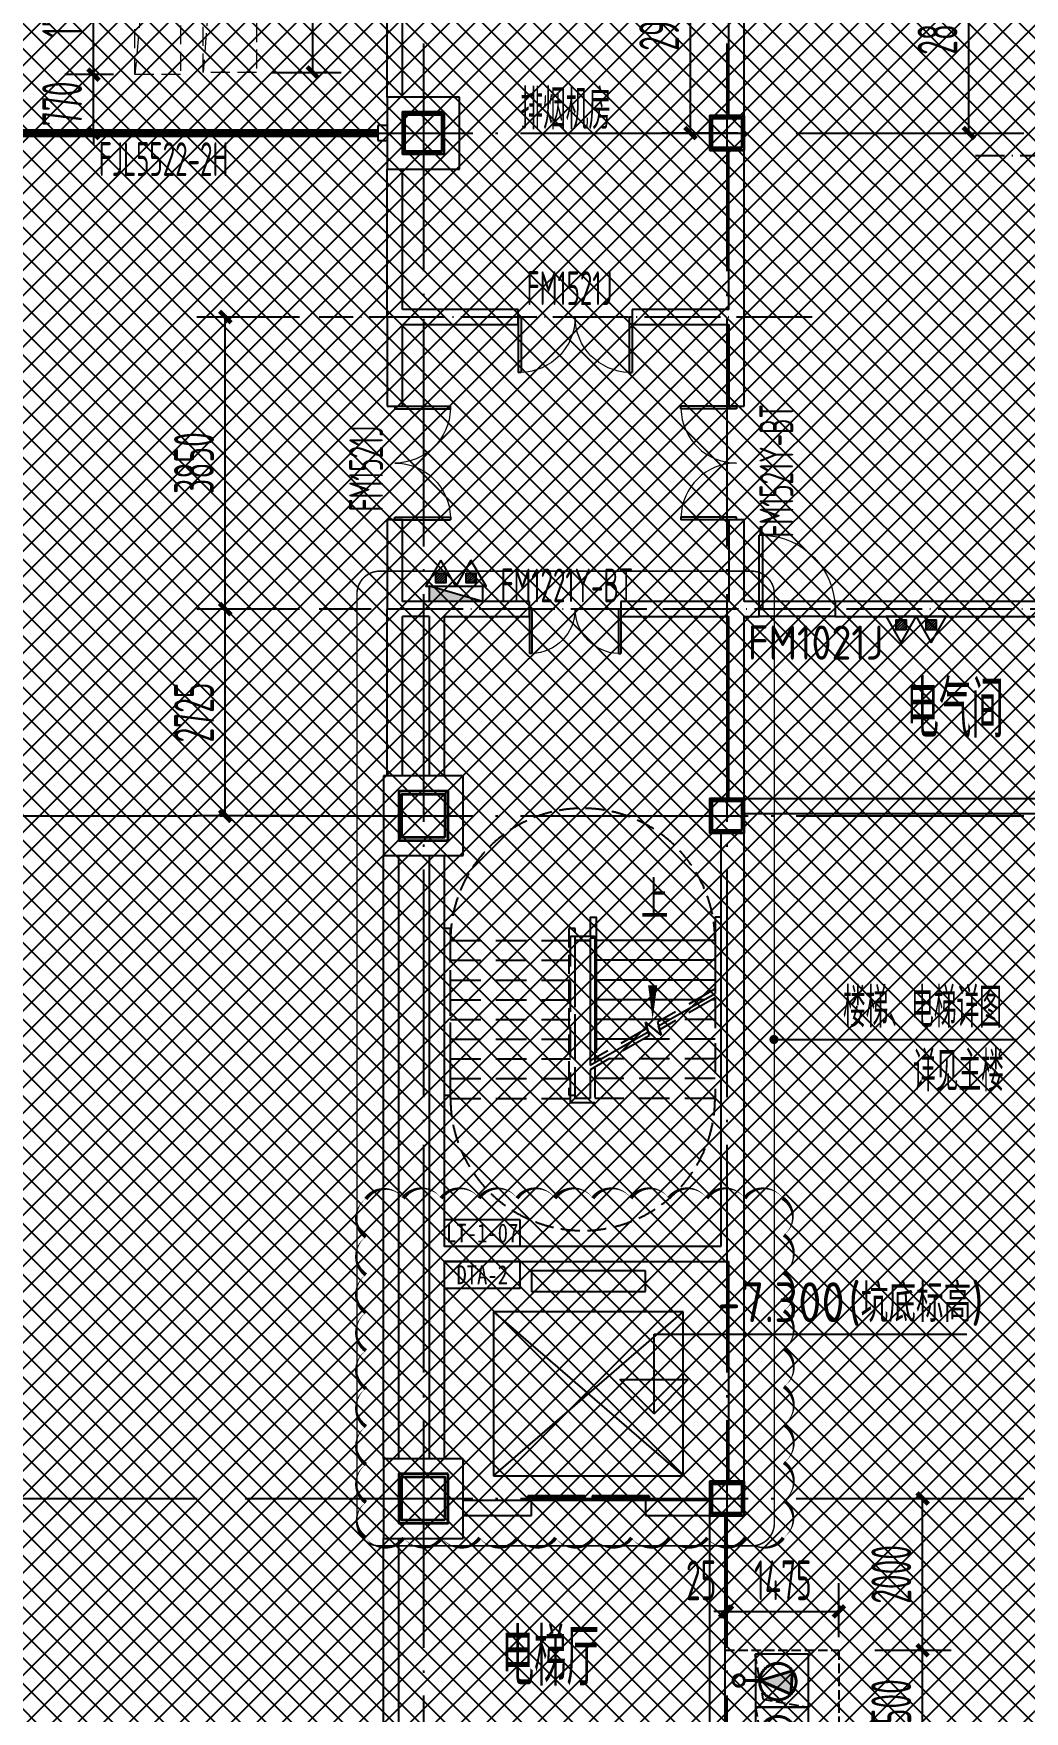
# Model space of a CAD drawing. Extents: x -473190 to 2138458, y -81875 to 2633646.
# Drawn here: x 941271 to 954326, y 95385 to 117504 of the extents above; entities that cross this region are included whole.
import ezdxf
from ezdxf.enums import TextEntityAlignment as Align

# ---------------------------------------------------------------- set-up
doc = ezdxf.new("R2010")
doc.units = 0
doc.header["$LTSCALE"] = 1000
for name, pattern in [('__DASH', [0.35, 0.25, -0.1]), ('_DASH', [0.6, 0.4, -0.2]), ('DASH', [0.35, 0.25, -0.1]), ('DOTE', [2.42, 2, -0.2, 0.02, -0.2]), ('排水', [1.1, 1, -0.1])]:
    doc.linetypes.add(name, pattern=pattern)
for name, color, linetype in [('A-BEAM', 4, 'Continuous'), ('A-COLUMN', 2, 'Continuous'), ('A-DIM_SYMB', 3, 'Continuous'), ('A-EVTR', 3, 'Continuous'), ('A-PUB_TEXT', 7, 'Continuous'), ('A-ROOM_NAME', 23, 'Continuous'), ('A-STAIR', 3, 'Continuous'), ('A-WALL', 2, 'Continuous'), ('A-WINDOW', 4, 'Continuous'), ('DIM_ELEV', 3, 'Continuous'), ('DIM_LEAD', 3, 'Continuous'), ('DOOR_FIRE', 4, 'Continuous'), ('DOOR_FIRE_TEXT', 7, 'Continuous'), ('DOTE', 1, 'DOTE'), ('PUB_DIM', 3, 'Continuous'), ('PUB_TEXT', 7, 'Continuous'), ('SRC-03F$0$A-SYMB-NUMB-T', 4, 'Continuous'), ('SRC-03F$0$A-WALL', 7, 'Continuous'), ('STAIR', 2, 'Continuous'), ('W-EQUIP_消火栓', 7, 'Continuous'), ('W-EQUIP_灭火器', 7, 'Continuous'), ('WINDOW', 4, 'Continuous'), ('WINDOW_TEXT', 7, 'Continuous'), ('排水', 4, 'Continuous'), ('索引线', 252, 'Continuous'), ('集水坑', 4, 'Continuous')]:
    doc.layers.add(name, color=color, linetype=linetype)
for name, color, linetype, lineweight in [('GPS-污水', 2, '排水', 40), ('HOLE', 52, 'Continuous', 15), ('钢柱', 51, 'Continuous', 35)]:
    doc.layers.add(name, color=color, linetype=linetype, lineweight=lineweight)
doc.styles.add('8B2_01', font='simhei.ttf', dxfattribs={"width": 0.8})
doc.styles.add('8B2_02', font='tssdeng.shx', dxfattribs={"width": 0.6, "bigfont": 'TSSDCHN.shx'})
doc.styles.add('_TCH_DIM', font='SIMPLEX', dxfattribs={"bigfont": 'GBCBIG'})
doc.styles.add('_TCH_DIM_T3', font='tssdeng.shx', dxfattribs={"width": 0.564706, "bigfont": '@@@tssdchn.shx'})
doc.styles.add('_TCH_WINDOW', font='tssdeng.shx', dxfattribs={"width": 0.8, "height": 3.5, "bigfont": 'tssdchn.shx'})
doc.styles.add('SRC-03F$0$ECADI-TXT', font='simplex.shx', dxfattribs={"bigfont": 'hztxt.shx'})
doc.styles.get("Standard").update_dxf_attribs({"font": 'gbenor.shx', "bigfont": 'gbcbig.shx'})
doc.dimstyles.new('_TCH_ARCH&&150', dxfattribs={"dimtxt": 525, "dimasz": 150, "dimexe": 375, "dimexo": 450, "dimgap": 150, "dimtad": 1, "dimdec": 0, "dimzin": 0, "dimdsep": 46, "dimtxsty": '_TCH_DIM_T3', "dimblk": 'ARCHTICK', "dimcen": 0.09, "dimclrt": 7, "dimazin": 2, "dimtfac": 1, "dimtdec": 0, "dimtix": 1, "dimtmove": 2, "dimatfit": 3, "dimfxl": 0, "dimtolj": 1, "dimtzin": 0, "dimarcsym": 0})

# ---------------------------------------------------------------- blocks, each defined once
blk = doc.blocks.new('$SB01_1')
h = blk.add_hatch(color=256)
h.dxf.hatch_style = 1
h.paths.add_polyline_path([(-0.381, -0.323), (0.5, 0), (-0.381, 0.323)])
h.paths.add_polyline_path([(0, 0), (0.002, 0), (0.002, 0.001), (0, 0.001)], flags=24)
h.paths.add_polyline_path([(0, -0.002), (0.003, -0.002), (0.003, -0.001), (0, -0.001)], flags=24)
h.paths.add_polyline_path([(0, -0.003), (0.003, -0.003), (0.003, -0.002), (0, -0.002)], flags=24)
for p, q in [((0.5, 0), (-0.381, 0.323)), ((-0.381, 0.323), (-0.381, -0.323)), ((0.5, 0), (-0.381, -0.323))]:
    blk.add_line(p, q)
blk.add_circle((0, 0), 0.5)
at = {"flags": 1}
for tag, p in [('UNIT', (0, 0)), ('SPEC', (0, -0.002)), ('WHAT', (0, -0.003))]:
    blk.add_attdef(tag, p, '', height=0.001, dxfattribs=at)
blk = doc.blocks.new('人防集水坑')
at = {"layer": 'GPS-污水', "linetype": '排水'}
for p, q in [((307486, 701151), (307284, 701151)), ((307486, 700451), (307284, 700451))]:
    blk.add_line(p, q, dxfattribs=at)
for centre in [(307561, 701151), (307561, 700451)]:
    blk.add_circle(centre, 75, dxfattribs=at)
at = {"layer": '集水坑', "linetype": 'DASH', "ltscale": 0.5}
blk.add_lwpolyline([(306241, 700051), (306241, 701551), (307741, 701551), (307741, 700051)], close=True, dxfattribs=at)
at = {"layer": '集水坑', "linetype": 'Continuous', "ltscale": 0.5}
for points in [[(306641, 701501), (306641, 700801), (307341, 700801), (307341, 701501)], [(306641, 700801), (306641, 700101), (307341, 700101), (307341, 700801)]]:
    blk.add_lwpolyline(points, close=True, dxfattribs=at)
at = {"layer": '集水坑', "linetype": 'DASH', "ltscale": 0.5}
for points in [[(307341, 700801), (307237, 701397), (306641, 701501)], [(307347, 700101), (307243, 700697), (306647, 700801)]]:
    blk.add_lwpolyline(points, dxfattribs=at)
at = {"layer": 'GPS-污水', "linetype": '排水', "xscale": -480.0000000000002, "yscale": 480.0000000000002, "zscale": 480.0000000000002, "rotation": 176.2535374729293}
for p in [(307045, 701164, 0), (307045, 700464, 0)]:
    blk.add_blockref('$SB01_1', p, dxfattribs=at)
blk = doc.blocks.new('_ArchTick')
at = {"color": 0, "linetype": 'ByBlock', "const_width": 0.4}
blk.add_lwpolyline([(-0.5, -0.5), (0.5, 0.5)], dxfattribs=at)
blk = doc.blocks.new('*D5239')
at = {"layer": 'Defpoints', "color": 0, "transparency": 16777216}
for p in [(45684, -86418), (46762, -86418), (45684, -88418)]:
    blk.add_point(p, dxfattribs=at)
at = {"layer": 'PUB_DIM', "color": 0, "lineweight": -2, "transparency": 16777216}
for p, q in [((46134, -86418), (47137, -86418)), ((46762, -88418), (46762, -86418)), ((46134, -88418), (47137, -88418))]:
    blk.add_line(p, q, dxfattribs=at)
at = {"layer": 'PUB_DIM', "color": 0, "lineweight": -2, "transparency": 16777216, "xscale": 150, "yscale": 150, "zscale": 150}
for p, rotation in [((46762, -86418), 90), ((46762, -88418), 270)]:
    blk.add_blockref('_ArchTick', p, dxfattribs=dict(at, rotation=rotation))
at = {"layer": 'PUB_DIM', "color": 7, "transparency": 16777216, "insert": (46349, -87418), "char_height": 525, "attachment_point": 5, "rotation": 90, "style": '_TCH_DIM_T3'}
blk.add_mtext('\\A1;2000', dxfattribs=at)
blk = doc.blocks.new('*D5240')
at = {"layer": 'Defpoints', "color": 0, "transparency": 16777216}
for p in [(45684, -88418), (46762, -88418), (45684, -89918)]:
    blk.add_point(p, dxfattribs=at)
at = {"layer": 'PUB_DIM', "color": 0, "lineweight": -2, "transparency": 16777216}
for p, q in [((46134, -88418), (47137, -88418)), ((46762, -89918), (46762, -88418)), ((46134, -89918), (47137, -89918))]:
    blk.add_line(p, q, dxfattribs=at)
at = {"layer": 'PUB_DIM', "color": 0, "lineweight": -2, "transparency": 16777216, "xscale": 150, "yscale": 150, "zscale": 150}
for p, rotation in [((46762, -88418), 90), ((46762, -89918), 270)]:
    blk.add_blockref('_ArchTick', p, dxfattribs=dict(at, rotation=rotation))
at = {"layer": 'PUB_DIM', "color": 7, "transparency": 16777216, "insert": (46349, -89168), "char_height": 525, "attachment_point": 5, "rotation": 90, "style": '_TCH_DIM_T3'}
blk.add_mtext('\\A1;1500', dxfattribs=at)
blk = doc.blocks.new('*D5241')
at = {"layer": 'Defpoints', "color": 0, "transparency": 16777216}
for p in [(45659, -87908), (44184, -88695), (45659, -88695)]:
    blk.add_point(p, dxfattribs=at)
at = {"layer": 'PUB_DIM', "color": 0, "lineweight": -2, "transparency": 16777216}
for p, q in [((44184, -88245), (44184, -87533)), ((45659, -88245), (45659, -87533)), ((44184, -87908), (45659, -87908))]:
    blk.add_line(p, q, dxfattribs=at)
at = {"layer": 'PUB_DIM', "color": 0, "lineweight": -2, "transparency": 16777216, "xscale": 150, "yscale": 150, "zscale": 150, "rotation": 180}
blk.add_blockref('_ArchTick', (44184, -87908), dxfattribs=at)
at = {"layer": 'PUB_DIM', "color": 0, "lineweight": -2, "transparency": 16777216, "xscale": 150, "yscale": 150, "zscale": 150}
blk.add_blockref('_ArchTick', (45659, -87908), dxfattribs=at)
at = {"layer": 'PUB_DIM', "color": 7, "transparency": 16777216, "insert": (44921, -87496), "char_height": 525, "attachment_point": 5, "style": '_TCH_DIM_T3'}
blk.add_mtext('\\A1;1475', dxfattribs=at)
blk = doc.blocks.new('*D5242')
at = {"layer": 'Defpoints', "color": 0, "transparency": 16777216}
for p in [(44184, -87908), (44159, -88695), (44184, -88695)]:
    blk.add_point(p, dxfattribs=at)
at = {"layer": 'PUB_DIM', "color": 0, "lineweight": -2, "transparency": 16777216}
for p, q in [((44159, -88245), (44159, -87533)), ((44184, -88245), (44184, -87533)), ((44159, -87908), (44009, -87908)), ((44159, -87908), (44184, -87908)), ((44184, -87908), (44334, -87908))]:
    blk.add_line(p, q, dxfattribs=at)
at = {"layer": 'PUB_DIM', "color": 0, "lineweight": -2, "transparency": 16777216, "xscale": 150, "yscale": 150, "zscale": 150}
blk.add_blockref('_ArchTick', (44159, -87908), dxfattribs=at)
at = {"layer": 'PUB_DIM', "color": 0, "lineweight": -2, "transparency": 16777216, "xscale": 150, "yscale": 150, "zscale": 150, "rotation": 180}
blk.add_blockref('_ArchTick', (44184, -87908), dxfattribs=at)
at = {"layer": 'PUB_DIM', "color": 7, "transparency": 16777216, "insert": (43844, -87496), "char_height": 525, "attachment_point": 5, "style": '_TCH_DIM_T3'}
blk.add_mtext('\\A1;25', dxfattribs=at)
blk = doc.blocks.new('*D5315')
at = {"layer": 'Defpoints', "color": 0, "transparency": 16777216}
for p in [(43703, -65443), (44778, -65443), (44778, -68418)]:
    blk.add_point(p, dxfattribs=at)
at = {"layer": 'PUB_DIM', "color": 0, "lineweight": -2, "transparency": 16777216}
for p, q in [((44328, -65443), (43328, -65443)), ((43703, -68418), (43703, -65443)), ((44328, -68418), (43328, -68418))]:
    blk.add_line(p, q, dxfattribs=at)
at = {"layer": 'PUB_DIM', "color": 0, "lineweight": -2, "transparency": 16777216, "xscale": 150, "yscale": 150, "zscale": 150}
for p, rotation in [((43703, -65443), 90), ((43703, -68418), 270)]:
    blk.add_blockref('_ArchTick', p, dxfattribs=dict(at, rotation=rotation))
at = {"layer": 'PUB_DIM', "color": 7, "transparency": 16777216, "insert": (43290, -66931), "char_height": 525, "attachment_point": 5, "rotation": 90, "style": '_TCH_DIM_T3'}
blk.add_mtext('\\A1;2975', dxfattribs=at)
blk = doc.blocks.new('A$C00330F2E')
at = {"layer": 'A-COLUMN'}
for p, q in [((5325, -35850), (4375, -35850)), ((4375, -35850), (4375, -36800)), ((5325, -36800), (5325, -35850)), ((4375, -36800), (5325, -36800)), ((5375, -44800), (4325, -44800)), ((4325, -44800), (4325, -45850)), ((5375, -45850), (5375, -44800)), ((4325, -45850), (5375, -45850)), ((5375, -53800), (4325, -53800)), ((4325, -53800), (4325, -54850)), ((5375, -54850), (5375, -53800)), ((4325, -54850), (5375, -54850))]:
    blk.add_line(p, q, dxfattribs=at)
at = {"layer": '钢柱', "color": 4, "lineweight": 35}
for points in [[(5125, -36050), (4575, -36050), (4575, -36600), (5125, -36600)], [(5095, -36570), (4605, -36570), (4605, -36080), (5095, -36080)], [(9075, -36100), (8625, -36100), (8625, -36550), (9075, -36550)], [(9045, -36520), (8655, -36520), (8655, -36130), (9045, -36130)], [(5175, -45000), (4525, -45000), (4525, -45650), (5175, -45650)], [(5135, -45610), (4565, -45610), (4565, -45040), (5135, -45040)], [(9075, -45100), (8625, -45100), (8625, -45550), (9075, -45550)], [(9045, -45520), (8655, -45520), (8655, -45130), (9045, -45130)], [(5175, -54000), (4525, -54000), (4525, -54650), (5175, -54650)], [(5135, -54610), (4565, -54610), (4565, -54040), (5135, -54040)], [(9075, -54100), (8625, -54100), (8625, -54550), (9075, -54550)], [(9045, -54520), (8655, -54520), (8655, -54130), (9045, -54130)]]:
    blk.add_lwpolyline(points, close=True, dxfattribs=at)
blk = doc.blocks.new('*D5478')
at = {"layer": 'Defpoints', "color": 0, "transparency": 16777216}
for p in [(3115, -24725), (4544, -24725), (4544, -28575)]:
    blk.add_point(p, dxfattribs=at)
at = {"layer": 'PUB_DIM', "color": 0, "lineweight": -2, "transparency": 16777216}
for p, q in [((4094, -24725), (2740, -24725)), ((3115, -28575), (3115, -24725)), ((4094, -28575), (2740, -28575))]:
    blk.add_line(p, q, dxfattribs=at)
at = {"layer": 'PUB_DIM', "color": 0, "lineweight": -2, "transparency": 16777216, "xscale": 150, "yscale": 150, "zscale": 150}
for p, rotation in [((3115, -24725), 90), ((3115, -28575), 270)]:
    blk.add_blockref('_ArchTick', p, dxfattribs=dict(at, rotation=rotation))
at = {"layer": 'PUB_DIM', "color": 7, "transparency": 16777216, "insert": (2703, -26650), "char_height": 525, "attachment_point": 5, "rotation": 90, "style": '_TCH_DIM_T3'}
blk.add_mtext('\\A1;3850', dxfattribs=at)
blk = doc.blocks.new('*D5479')
at = {"layer": 'Defpoints', "color": 0, "transparency": 16777216}
for p in [(3115, -28575), (4544, -28575), (4544, -31300)]:
    blk.add_point(p, dxfattribs=at)
at = {"layer": 'PUB_DIM', "color": 0, "lineweight": -2, "transparency": 16777216}
for p, q in [((4094, -28575), (2740, -28575)), ((3115, -31300), (3115, -28575)), ((4094, -31300), (2740, -31300))]:
    blk.add_line(p, q, dxfattribs=at)
at = {"layer": 'PUB_DIM', "color": 0, "lineweight": -2, "transparency": 16777216, "xscale": 150, "yscale": 150, "zscale": 150}
for p, rotation in [((3115, -28575), 90), ((3115, -31300), 270)]:
    blk.add_blockref('_ArchTick', p, dxfattribs=dict(at, rotation=rotation))
at = {"layer": 'PUB_DIM', "color": 7, "transparency": 16777216, "insert": (2703, -29938), "char_height": 525, "attachment_point": 5, "rotation": 90, "style": '_TCH_DIM_T3'}
blk.add_mtext('\\A1;2725', dxfattribs=at)
blk = doc.blocks.new('*D5480')
at = {"layer": 'Defpoints', "color": 0, "transparency": 16777216}
for p in [(11592, -19425), (12913, -19425), (11592, -22300)]:
    blk.add_point(p, dxfattribs=at)
at = {"layer": 'PUB_DIM', "color": 0, "lineweight": -2, "transparency": 16777216}
for p, q in [((12042, -19425), (13288, -19425)), ((12913, -22300), (12913, -19425)), ((12042, -22300), (13288, -22300))]:
    blk.add_line(p, q, dxfattribs=at)
at = {"layer": 'PUB_DIM', "color": 0, "lineweight": -2, "transparency": 16777216, "xscale": 150, "yscale": 150, "zscale": 150}
for p, rotation in [((12913, -19425), 90), ((12913, -22300), 270)]:
    blk.add_blockref('_ArchTick', p, dxfattribs=dict(at, rotation=rotation))
at = {"layer": 'PUB_DIM', "color": 7, "transparency": 16777216, "insert": (12500, -20863), "char_height": 525, "attachment_point": 5, "rotation": 90, "style": '_TCH_DIM_T3'}
blk.add_mtext('\\A1;2875', dxfattribs=at)
blk = doc.blocks.new('SRC-03F$0$ECADI-TAG-CODE')
at = {"layer": 'SRC-03F$0$A-SYMB-NUMB-T', "color": 1}
blk.add_lwpolyline([(3.41, 8.1), (13.41, 8.1), (13.41, 4.6), (3.41, 4.6)], close=True, dxfattribs=at)
at = {"layer": 'SRC-03F$0$A-SYMB-NUMB-T', "style": 'SRC-03F$0$ECADI-TXT', "width": 0.7}
blk.add_attdef('CODE', text='', height=2.5, dxfattribs=at).set_placement((8.41, 6.35), align=Align.MIDDLE_CENTER)
blk = doc.blocks.new('A$C0426623D')
at = {"layer": 'A-BEAM'}
for points in [[(2282, -3125), (2282, -1340), (2200, -1340), (2200, -1585)], [(3925, -2090), (3925, -1335), (3843, -1335), (3843, -2137)]]:
    blk.add_lwpolyline(points, dxfattribs=at)
at = {"layer": 'A-DIM_SYMB'}
blk.add_lwpolyline([(3021, -1515, 0, 0, 0), (3021, -2685, 0, 120, 0), (3021, -2235, 0, 0, 0)], format="xyseb", dxfattribs=at)
at = {"layer": 'A-STAIR', "color": 8, "linetype": '_DASH'}
for p, q in [((357, -3725), (357, -1645)), ((357, -1645), (1940, -1645)), ((1940, -1585), (2260, -1585)), ((1940, -3785), (1940, -1585)), ((2000, -3725), (2000, -1645)), ((2000, -1645), (2200, -1645)), ((2000, -3725), (2000, -1645)), ((2200, -1645), (2000, -1645)), ((2200, -1645), (2200, -3232)), ((2200, -1645), (2200, -3232)), ((2260, -1585), (2260, -3197)), ((3843, -1645), (2260, -1645)), ((3843, -1645), (3843, -2283)), ((357, -1905), (1940, -1905)), ((3843, -1905), (2260, -1905)), ((357, -2165), (1940, -2165)), ((3843, -2165), (2260, -2165)), ((357, -2425), (1940, -2425)), ((3597, -2425), (2260, -2425)), ((3843, -2283), (3086, -2720)), ((3843, -2398), (3113, -2820)), ((3843, -2425), (3797, -2425)), ((3843, -2398), (3843, -3725)), ((357, -2685), (1940, -2685)), ((2948, -2800), (2200, -3232)), ((3147, -2685), (2260, -2685)), ((3132, -2892), (2926, -2720)), ((2926, -2720), (2974, -2900)), ((3086, -2720), (3132, -2892)), ((3843, -2685), (3347, -2685)), ((357, -2945), (1940, -2945)), ((2974, -2900), (2200, -3347)), ((2696, -2945), (2260, -2945)), ((3843, -2945), (2896, -2945)), ((357, -3205), (1940, -3205)), ((2260, -3312), (2260, -3785)), ((3843, -3205), (2446, -3205)), ((357, -3465), (1940, -3465)), ((2200, -3347), (2200, -3725)), ((2200, -3347), (2200, -3725)), ((3843, -3465), (2260, -3465)), ((357, -3725), (1940, -3725)), ((2200, -3725), (2000, -3725)), ((3843, -3725), (2260, -3725)), ((2260, -3785), (1940, -3785))]:
    blk.add_line(p, q, dxfattribs=at)
at = {"layer": 'A-STAIR'}
for p, q in [((2200, -1615), (2200, -3289)), ((2260, -1615), (2200, -1615)), ((2200, -1645), (2200, -3289)), ((2260, -1615), (2260, -3255)), ((3843, -1645), (2260, -1645)), ((3843, -1645), (3843, -2341)), ((3843, -1905), (2260, -1905)), ((3843, -2165), (2260, -2165)), ((3697, -2425), (2260, -2425)), ((3099, -2770), (3843, -2341)), ((2200, -3289), (2961, -2850)), ((3247, -2685), (2260, -2685)), ((2961, -2850), (2926, -2720)), ((2926, -2720), (3132, -2892)), ((3132, -2892), (3099, -2770)), ((2796, -2945), (2260, -2945)), ((2346, -3205), (2260, -3205))]:
    blk.add_line(p, q, dxfattribs=at)
at = {"layer": 'A-STAIR', "color": 8, "linetype": '__DASH'}
blk.add_lwpolyline([(357, -1485), (275, -1485), (275, -3685), (357, -3685)], close=True, dxfattribs=at)
for points in [[(2000, -1545), (2000, -1485), (1918, -1485), (1918, -3685), (2000, -3685), (2000, -3625)], [(2000, -3565), (2000, -1605)]]:
    blk.add_lwpolyline(points, dxfattribs=at)
at = {"layer": 'STAIR', "color": 9, "linetype": 'DASH'}
for centre, start, end in [((2100, -1645), 0, 180), ((2100, -3725), 180, 0)]:
    blk.add_arc(centre, 1743, start, end, dxfattribs=at)
at = {"layer": 'A-PUB_TEXT', "style": '_TCH_DIM'}
blk.add_text('上', height=506, dxfattribs=at).set_placement((2865, -1358))
blk = doc.blocks.new('*D5604')
at = {"layer": 'Defpoints', "color": 0, "transparency": 16777216}
for p in [(20248, -40250), (21242, -40250), (20248, -42650)]:
    blk.add_point(p, dxfattribs=at)
at = {"layer": 'PUB_DIM', "color": 0, "lineweight": -2, "transparency": 16777216}
for p, q in [((20698, -40250), (21617, -40250)), ((21242, -42650), (21242, -40250)), ((20698, -42650), (21617, -42650))]:
    blk.add_line(p, q, dxfattribs=at)
at = {"layer": 'PUB_DIM', "color": 0, "lineweight": -2, "transparency": 16777216, "xscale": 150, "yscale": 150, "zscale": 150}
for p, rotation in [((21242, -40250), 90), ((21242, -42650), 270)]:
    blk.add_blockref('_ArchTick', p, dxfattribs=dict(at, rotation=rotation))
at = {"layer": 'PUB_DIM', "color": 7, "transparency": 16777216, "insert": (20830, -41450), "char_height": 525, "attachment_point": 5, "rotation": 90, "style": '_TCH_DIM_T3'}
blk.add_mtext('\\A1;2400', dxfattribs=at)
blk = doc.blocks.new('*D5614')
at = {"layer": 'Defpoints', "color": 0, "transparency": 16777216}
for p in [(18353, -40980), (19065, -40980), (19065, -42680)]:
    blk.add_point(p, dxfattribs=at)
at = {"layer": 'PUB_DIM', "color": 0, "lineweight": -2, "transparency": 16777216}
for p, q in [((18615, -40980), (17978, -40980)), ((18353, -42680), (18353, -40980)), ((18615, -42680), (17978, -42680))]:
    blk.add_line(p, q, dxfattribs=at)
at = {"layer": 'PUB_DIM', "color": 0, "lineweight": -2, "transparency": 16777216, "xscale": 150, "yscale": 150, "zscale": 150}
for p, rotation in [((18353, -40980), 90), ((18353, -42680), 270)]:
    blk.add_blockref('_ArchTick', p, dxfattribs=dict(at, rotation=rotation))
at = {"layer": 'PUB_DIM', "color": 7, "transparency": 16777216, "insert": (17940, -41830), "char_height": 525, "attachment_point": 5, "rotation": 90, "style": '_TCH_DIM_T3'}
blk.add_mtext('\\A1;1700', dxfattribs=at)
blk = doc.blocks.new('*D5615')
at = {"layer": 'Defpoints', "color": 0, "transparency": 16777216}
for p in [(18353, -42680), (19065, -42680), (19065, -43450)]:
    blk.add_point(p, dxfattribs=at)
at = {"layer": 'PUB_DIM', "color": 0, "lineweight": -2, "transparency": 16777216}
for p, q in [((18615, -42680), (17978, -42680)), ((18353, -42680), (18353, -42530)), ((18353, -43450), (18353, -42680)), ((18615, -43450), (17978, -43450)), ((18353, -43450), (18353, -43600))]:
    blk.add_line(p, q, dxfattribs=at)
at = {"layer": 'PUB_DIM', "color": 0, "lineweight": -2, "transparency": 16777216, "xscale": 150, "yscale": 150, "zscale": 150}
for p, rotation in [((18353, -42680), 270), ((18353, -43450), 90)]:
    blk.add_blockref('_ArchTick', p, dxfattribs=dict(at, rotation=rotation))
at = {"layer": 'PUB_DIM', "color": 7, "transparency": 16777216, "insert": (17940, -43065), "char_height": 525, "attachment_point": 5, "rotation": 90, "style": '_TCH_DIM_T3'}
blk.add_mtext('\\A1;770', dxfattribs=at)
blk = doc.blocks.new('$TwtSys$00000434')
for p, q in [((-0.5, 0.5), (-0.5, -0.5)), ((-0.5, -0.5), (0.5, 0.5)), ((0.5, 0.5), (-0.5, 0.5)), ((0.5, -0.5), (0.5, 0.5)), ((-0.5, -0.5), (0.5, -0.5))]:
    blk.add_line(p, q)
blk.add_solid([(0.5, -0.5), (0.5, 0.5), (-0.5, -0.5)])
blk = doc.blocks.new('$TwtSys$00000546')
h = blk.add_hatch()
h.set_pattern_fill('ANSI31', color=256, scale=200, style=0)
h.set_pattern_definition([(45, (-38543.802, -6670.83), (-17.67767, 17.67767), [])])
h.paths.add_polyline_path([(-65, 174), (65, 174), (65, 44), (-65, 44)])
for points in [[(0, 344), (-198, 0), (198, 0)], [(-65, 174), (65, 174), (65, 44), (-65, 44)]]:
    blk.add_lwpolyline(points, close=True)
blk = doc.blocks.new('ADFASDF')
h = blk.add_hatch()
h.set_pattern_fill('ANSI37', color=8, scale=150)
h.set_pattern_definition([(45, (0, 0), (-168.3798, 168.3798), []), (135, (0, 0), (-168.3798, -168.3798), [])])
h.paths.add_polyline_path([(521397, 239186), (521397, 224886), (539697, 224886), (539697, 169261), (524947, 169261), (524947, 171211), (527822, 171211), (527922, 176611), (501318, 176611), (501125, 109884), (530547, 109887), (530547, 107449), (538188, 100503), (536147, 98236), (540086, 94690), (517812, 69953), (517812, 59790), (482108, 20136), (405247, 20136), (405247, 26086), (391997, 40436), (391997, 64736), (399997, 64738), (399997, 239186), (409022, 239186)])
blk = doc.blocks.new('$DORLIB2D$00000127')
at = {"color": 0}
for points in [[(-0.533, 0.795), (-0.533, 0.69)], [(-0.033, 0.795), (-0.533, 0.795)], [(-0.033, 0.795), (-0.033, 0.69)], [(0.533, 0.795), (0.033, 0.795)], [(0.033, 0.795), (0.033, 0.69)], [(0.533, 0.795), (0.533, 0.69)], [(-0.033, 0.69), (-0.533, 0.69)], [(0.533, 0.69), (0.033, 0.69)], [(0.5, 0.5), (-0.5, 0.5)]]:
    blk.add_lwpolyline(points, dxfattribs=at)
blk = doc.blocks.new('$DorLib2D$00000002')
for p, q in [((-0.5, 0), (-0.5, 0.4875)), ((-0.475, 0.4875), (-0.5, 0.4875)), ((-0.475, 0), (-0.475, 0.4875)), ((0.475, 0), (0.475, 0.4875)), ((0.475, 0.4875), (0.5, 0.4875)), ((0.5, 0), (0.5, 0.4875)), ((-0.5, 0), (-0.475, 0)), ((0.5, 0), (0.475, 0))]:
    blk.add_line(p, q)
at = {"lineweight": 13}
for centre, start, end in [((-0.4875, 0), 0, 88.53072), ((0.4875, 0), 91.46928, 180)]:
    blk.add_arc(centre, 0.4875, start, end, dxfattribs=at)
blk = doc.blocks.new('$DorLib2D$00000001')
for p, q in [((0.45, 0.975), (0.5, 0.975)), ((0.45, 0), (0.45, 0.975)), ((0.5, 0), (0.5, 0.975)), ((0.5, 0), (0.45, 0))]:
    blk.add_line(p, q)
at = {"lineweight": 13}
blk.add_arc((0.475, 0), 0.975, 91.4693, 180, dxfattribs=at)
blk = doc.blocks.new('$DorLib2D$00000213')
at = {"color": 0, "linetype": 'DASH', "const_width": 0.02}
blk.add_lwpolyline([(0.5, 0), (-0.5, 0)], dxfattribs=at)
blk = doc.blocks.new('A$C3672542B')
at = {"layer": '排水', "color": 3, "linetype": 'DASH'}
blk.add_lwpolyline([(46899.2, -87177.7, 0, 0, 0), (46187.3, -87889.6, 160, 0, 0), (45763.1, -88313.9, 0, 0, 0)], format="xyseb", dxfattribs=at)
at = {"layer": '集水坑', "linetype": 'Continuous', "rotation": 180}
blk.add_blockref('人防集水坑', (351899.7, 611632.5), dxfattribs=at)
at = {"layer": 'PUB_DIM'}
for p1, p2, distance, picture, middle in [((44778.1, -68418.2), (44778.1, -65443.2), 1075.1, '*D5315', (43290.5, -66930.7)), ((45683.7, -88418.2), (45683.7, -86418.2), -1078.1, '*D5239', (46349.3, -87418.2)), ((44183.7, -88694.5), (45658.7, -88694.5), 786.2, '*D5241', (44921.2, -87495.8)), ((45683.7, -89918.2), (45683.7, -88418.2), -1078.1, '*D5240', (46349.3, -89168.2))]:
    dim = blk.add_aligned_dim(p1=p1, p2=p2, distance=distance, dimstyle='_TCH_ARCH&&150', dxfattribs=at)
    dim.commit()
    dim.dimension.update_dxf_attribs({"geometry": picture, "text_midpoint": middle})
dim = blk.add_linear_dim(base=(44183.7, -87908.3), p1=(44158.7, -88694.5), p2=(44183.7, -88694.5), angle=0, dimstyle='_TCH_ARCH&&150', dxfattribs=at)
dim.commit()
dim.dimension.update_dxf_attribs({"geometry": '*D5242', "text_midpoint": (43843.9, -87495.8), "dimtype": 161})
blk = doc.blocks.new('A$C2B5B1B2C')
at = {"layer": 'DOTE', "linetype": 'DOTE', "ltscale": 0.5}
for p, q in [((15800, -22600), (13000, -22600)), ((10850, -24725), (4350, -24725)), ((20768.5, -28575), (4350, -28575))]:
    blk.add_line(p, q, dxfattribs=at)
at = {"layer": 'PUB_DIM'}
for p1, p2, distance, picture, middle in [((11592.5, -22300), (11592.5, -19425), -1320.5, '*D5480', (12500.4, -20862.5)), ((4544, -28575), (4544, -24725), 1428.8, '*D5478', (2702.7, -26650)), ((4544, -31300), (4544, -28575), 1428.8, '*D5479', (2702.7, -29937.5))]:
    dim = blk.add_aligned_dim(p1=p1, p2=p2, distance=distance, dimstyle='_TCH_ARCH&&150', dxfattribs=at)
    dim.commit()
    dim.dimension.update_dxf_attribs({"geometry": picture, "text_midpoint": middle})
blk = doc.blocks.new('A$C031B73C8')
blk.add_lwpolyline([(21943.1, -61967.8, 0, 50, 0.5205671), (22443.1, -61967.8, 0, 50, 0.5205671), (22943.1, -61967.8, 0, 50, 0.5205671), (23443.1, -61967.8, 0, 50, 0.5205671), (23943.1, -61967.8, 0, 50, 0.5205671), (24443.1, -61967.8, 0, 50, 0.5205671), (24943.1, -61967.8, 0, 50, 0.5205671), (25443.1, -61967.8, 0, 50, 0.5205671), (25943.1, -61967.8, 0, 50, 0.5205671), (26443.1, -61967.8, 0, 50, 0.5205671), (26943.1, -61967.8, 0, 50, 0.5205671), (27443.1, -61967.8, 0, 50, 0.5205671), (27450.6, -61475.3, 0, 50, 0.5205671), (27450.6, -60975.3, 0, 50, 0.5205671), (27450.6, -60475.3, 0, 50, 0.5205671), (27450.6, -59975.3, 0, 50, 0.5205671), (27450.6, -59475.3, 0, 50, 0.5205671), (27450.6, -58975.3, 0, 50, 0.5205671), (27450.6, -58475.3, 0, 50, 0.5205671), (27450.6, -57975.3, 0, 50, 0.5205671), (27434, -57491.9, 0, 50, 0.5205671), (26934, -57491.9, 0, 50, 0.5205671), (26434, -57491.9, 0, 50, 0.5205671), (25934, -57491.9, 0, 50, 0.5205671), (25434, -57491.9, 0, 50, 0.5205671), (24934, -57491.9, 0, 50, 0.5205671), (24434, -57491.9, 0, 50, 0.5205671), (23934, -57491.9, 0, 50, 0.5205671), (23434, -57491.9, 0, 50, 0.5205671), (22934, -57491.9, 0, 50, 0.5205671), (22434, -57491.9, 0, 50, 0.5205671), (21943.1, -57501, 0, 50, 0.5205671), (21943.1, -58001, 0, 50, 0.5205671), (21943.1, -58501, 0, 50, 0.5205671), (21943.1, -59001, 0, 50, 0.5205671), (21943.1, -59501, 0, 50, 0.5205671), (21943.1, -60001, 0, 50, 0.5205671), (21943.1, -60501, 0, 50, 0.5205671), (21943.1, -61001, 0, 50, 0.5205671), (21943.1, -61501, 0, 50, 0.5205671)], format="xyseb", close=True)
at = {"layer": 'HOLE', "linetype": 'DASH'}
for points in [[(19800, -42650), (19800, -40250), (20500, -40250), (20500, -42650)], [(18900, -40980), (19500, -40980), (19500, -42680), (18900, -42680)]]:
    blk.add_lwpolyline(points, close=True, dxfattribs=at)
for points in [[(20500, -40250), (19971.1, -40390.3), (19800, -42650)], [(19500, -40980), (19035.8, -41116.6), (18900, -42680)]]:
    blk.add_lwpolyline(points, dxfattribs=at)
at = {"layer": 'PUB_DIM'}
for p1, p2, distance, picture, middle in [((20248.4, -42650), (20248.4, -40250), -993.9, '*D5604', (20829.8, -41450)), ((19065.1, -42680), (19065.1, -40980), 712.1, '*D5614', (17940.5, -41830)), ((19065.1, -43450), (19065.1, -42680), 712.1, '*D5615', (17940.5, -43065))]:
    dim = blk.add_aligned_dim(p1=p1, p2=p2, distance=distance, dimstyle='_TCH_ARCH&&150', dxfattribs=at)
    dim.commit()
    dim.dimension.update_dxf_attribs({"geometry": picture, "text_midpoint": middle})

msp = doc.modelspace()

# ---------------------------------------------------------------- linework, layer by layer
at = {"layer": 'A-COLUMN'}
for p, q in [((946881.7, 116667.4), (945931.7, 116667.4)), ((945931.7, 116667.4), (945931.7, 115717.4)), ((946881.7, 115717.4), (946881.7, 116667.4)), ((950631.7, 116417.4), (950181.7, 116417.4)), ((950181.7, 116417.4), (950181.7, 115967.4)), ((950631.7, 115967.4), (950631.7, 116417.4)), ((950181.7, 115967.4), (950631.7, 115967.4)), ((945931.7, 115717.4), (946881.7, 115717.4)), ((946931.7, 107717.4), (945881.7, 107717.4)), ((945881.7, 107717.4), (945881.7, 106667.4)), ((946931.7, 106667.4), (946931.7, 107717.4)), ((950631.7, 107417.4), (950181.7, 107417.4)), ((950181.7, 107417.4), (950181.7, 106967.4)), ((950631.7, 106967.4), (950631.7, 107417.4)), ((950181.7, 106967.4), (950631.7, 106967.4)), ((945881.7, 106667.4), (946931.7, 106667.4)), ((946931.7, 98717.4), (945881.7, 98717.4)), ((945881.7, 98717.4), (945881.7, 97667.4)), ((946931.7, 97667.4), (946931.7, 98717.4)), ((950631.7, 98417.4), (950181.7, 98417.4)), ((950181.7, 98417.4), (950181.7, 97967.4)), ((950631.7, 97967.4), (950631.7, 98417.4)), ((950181.7, 97967.4), (950631.7, 97967.4)), ((945881.7, 97667.4), (946931.7, 97667.4))]:
    msp.add_line(p, q, dxfattribs=at)
at = {"layer": 'A-EVTR'}
for p, q in [((947831.7, 101192.4), (947831.7, 100922.4)), ((949331.7, 101192.4), (947831.7, 101192.4)), ((949331.7, 100922.4), (949331.7, 101192.4)), ((947831.7, 100922.4), (949331.7, 100922.4)), ((947331.7, 100652.4), (947331.7, 98492.4)), ((949831.7, 100652.4), (947331.7, 100652.4)), ((947331.7, 100652.4), (949831.7, 98492.4)), ((947331.7, 98492.4), (949831.7, 100652.4)), ((949831.7, 98492.4), (949831.7, 100652.4)), ((947331.7, 98492.4), (949831.7, 98492.4))]:
    msp.add_line(p, q, dxfattribs=at)
at = {"layer": 'A-WALL'}
for p, q in [((945931.7, 116667.4), (945931.7, 119067.4)), ((946131.7, 116667.4), (946131.7, 118967.4)), ((950431.7, 116417.4), (950431.7, 118967.4)), ((950631.7, 116417.4), (950631.7, 118967.4)), ((946031.7, 116442.4), (946031.7, 116442.4)), ((945931.7, 116292.4), (945806.7, 116292.4)), ((945806.7, 116292.4), (945806.7, 116092.4)), ((946031.7, 116317.4), (946031.7, 116317.4)), ((946031.7, 116192.4), (946031.7, 116192.4)), ((945806.7, 116092.4), (945931.7, 116092.4)), ((950431.7, 113867.4), (950431.7, 115967.4)), ((950631.7, 113767.4), (950631.7, 115967.4)), ((945931.7, 113767.4), (945931.7, 115717.4)), ((946131.7, 113867.4), (946131.7, 115717.4)), ((945931.7, 113767.4), (945931.7, 112592.4)), ((947656.7, 113867.4), (946131.7, 113867.4)), ((947656.7, 113667.4), (947656.7, 113867.4)), ((950431.7, 113867.4), (949156.7, 113867.4)), ((949156.7, 113867.4), (949156.7, 113667.4)), ((950631.7, 112592.4), (950631.7, 113767.4)), ((946131.7, 113667.4), (947656.7, 113667.4)), ((946131.7, 112592.4), (946131.7, 113667.4)), ((949156.7, 113667.4), (950431.7, 113667.4)), ((950431.7, 113667.4), (950431.7, 112592.4)), ((945931.7, 112592.4), (946131.7, 112592.4)), ((950431.7, 112592.4), (950631.7, 112592.4)), ((946131.7, 111092.4), (945931.7, 111092.4)), ((945931.7, 111092.4), (945931.7, 109917.4)), ((946131.7, 110017.4), (946131.7, 111092.4)), ((950631.7, 111092.4), (950431.7, 111092.4)), ((950431.7, 111092.4), (950431.7, 110017.4)), ((950631.7, 110017.4), (950631.7, 111092.4)), ((946581.7, 110017.4), (946131.7, 110017.4)), ((947806.7, 110017.4), (946581.7, 110017.4)), ((947806.7, 109817.4), (947806.7, 110017.4)), ((950431.7, 110017.4), (949006.7, 110017.4)), ((949006.7, 110017.4), (949006.7, 109817.4)), ((950831.7, 110017.4), (950631.7, 110017.4)), ((950831.7, 109817.4), (950831.7, 110017.4)), ((956281.7, 110017.4), (951831.7, 110017.4)), ((951831.7, 110017.4), (951831.7, 109817.4)), ((945931.7, 107717.4), (945931.7, 109917.4)), ((946131.7, 107717.4), (946131.7, 109817.4)), ((946481.7, 109817.4), (946131.7, 109817.4)), ((946481.7, 109817.4), (946481.7, 107717.4)), ((946681.7, 109817.4), (946681.7, 107717.4)), ((946681.7, 109817.4), (947806.7, 109817.4)), ((949006.7, 109817.4), (950431.7, 109817.4)), ((950431.7, 107417.4), (950431.7, 109817.4)), ((950631.7, 107417.4), (950631.7, 109817.4)), ((950631.7, 109817.4), (950831.7, 109817.4)), ((951831.7, 109817.4), (956181.7, 109817.4)), ((956181.7, 107417.4), (950631.7, 107417.4)), ((956281.7, 107217.4), (950631.7, 107217.4)), ((950331.7, 101517.4), (950331.7, 106967.4)), ((950631.7, 101417.4), (950631.7, 106967.4)), ((945881.7, 98717.4), (945881.7, 106667.4)), ((946081.7, 98717.4), (946081.7, 106667.4)), ((946481.7, 106667.4), (946481.7, 101417.4)), ((946681.7, 106667.4), (946681.7, 101517.4)), ((946481.7, 101417.4), (946481.7, 98717.4)), ((946681.7, 101517.4), (950331.7, 101517.4)), ((946681.7, 101317.4), (950431.7, 101317.4)), ((946681.7, 101317.4), (946681.7, 98717.4)), ((950431.7, 98417.4), (950431.7, 101317.4)), ((950631.7, 98417.4), (950631.7, 101417.4)), ((947831.7, 98167.4), (946931.7, 98167.4)), ((947831.7, 97967.4), (947831.7, 98167.4)), ((950181.7, 98167.4), (949331.7, 98167.4)), ((949331.7, 98167.4), (949331.7, 97967.4)), ((946931.7, 97967.4), (947831.7, 97967.4)), ((949331.7, 97967.4), (950181.7, 97967.4)), ((950181.7, 94067.4), (950181.7, 97967.4)), ((950381.7, 93967.4), (950381.7, 97967.4)), ((945881.7, 93867.4), (945881.7, 97667.4)), ((946081.7, 94067.4), (946081.7, 97667.4))]:
    msp.add_line(p, q, dxfattribs=at)
at = {"layer": 'DIM_ELEV'}
for p, q in [((949445.9, 99309.9), (949445.9, 100359.9)), ((949445.9, 100359.9), (953568.5, 100359.9)), ((949445.9, 99309.9), (948995.9, 99759.9)), ((948995.9, 99759.9), (949895.9, 99759.9)), ((949445.9, 99309.9), (949895.9, 99759.9))]:
    msp.add_line(p, q, dxfattribs=at)
at = {"layer": 'DIM_LEAD'}
for p, q in [((951025.9, 104243.5), (951980.7, 104243.5)), ((951025.9, 104243.5), (951980.7, 104243.5)), ((951025.9, 104243.5), (951980.7, 104243.5)), ((951025.9, 104243.5), (951980.7, 104243.5)), ((951980.7, 104243.5), (954231, 104243.5))]:
    msp.add_line(p, q, dxfattribs=at)
at = {"layer": 'DIM_LEAD', "const_width": 60}
msp.add_lwpolyline([(950995.9, 104243.5, 1), (951055.9, 104243.5, 1)], format="xyb", close=True, dxfattribs=at)
msp.add_lwpolyline([(950995.9, 104243.5, 1), (951055.9, 104243.5, 1)], format="xyb", close=True, dxfattribs=at)
msp.add_lwpolyline([(950995.9, 104243.5, 1), (951055.9, 104243.5, 1)], format="xyb", close=True, dxfattribs=at)
msp.add_lwpolyline([(950995.9, 104243.5, 1), (951055.9, 104243.5, 1)], format="xyb", close=True, dxfattribs=at)
at = {"layer": 'DOTE', "color": 16, "linetype": 'DOTE', "ltscale": 1.5}
for p, q in [((946406.7, 171823.5), (946406.7, -58315.4)), ((950406.7, 171823.5), (950406.7, -58315.4)), ((900498, 116192.4), (1024406.7, 116192.4)), ((900498, 107192.4), (1024406.7, 107192.4)), ((900498, 98192.4), (1024406.7, 98192.4))]:
    msp.add_line(p, q, dxfattribs=at)
at = {"layer": 'WINDOW'}
for p, q in [((951831.7, 110017.4), (950831.7, 110017.4)), ((951831.7, 109817.4), (950831.7, 109817.4))]:
    msp.add_line(p, q, dxfattribs=at)
at = {"layer": '索引线', "linetype": 'DASH', "const_width": 20}
msp.add_lwpolyline([(945831.7, 110417.4), (950731.7, 110417.4, -0.4142136), (951031.7, 110117.4), (951031.7, 97867.4, -0.4142136), (950731.7, 97567.4), (945831.7, 97567.4, -0.4142136), (945531.7, 97867.4), (945531.7, 110117.4, -0.4142136)], format="xyb", close=True, dxfattribs=at)

# ---------------------------------------------------------------- block references
for name, p in [('A$C3672542B', (906223, 184610.6)), ('ADFASDF', (518159.5, -74243.9)), ('A$C2B5B1B2C', (940681.7, 138492.4)), ('A$C031B73C8', (923706.7, 159642.4)), ('A$C00330F2E', (941556.7, 152517.4)), ('A$C00330F2E', (941556.7, 152517.4)), ('A$C0426623D', (946406.7, 107192.4))]:
    msp.add_blockref(name, p)
at = {"layer": 'A-WINDOW', "xscale": 1500, "yscale": 200, "zscale": 200}
msp.add_blockref('$DORLIB2D$00000127', (948581.7, 98067.4), dxfattribs=at)
at = {"layer": 'DOOR_FIRE'}
ref = msp.add_blockref('$DorLib2D$00000213', (943056.7, 116192.4), dxfattribs=dict(at, xscale=-5500, yscale=-5500, zscale=200))
ref.add_attrib('A', 'FJL5522-2H', (942131.1, 115626.2), dxfattribs={"layer": 'DOOR_FIRE_TEXT', "height": 446.25, "style": '_TCH_WINDOW', "width": 0.564706})
ref = msp.add_blockref('$DorLib2D$00000002', (948406.7, 113767.4), dxfattribs=dict(at, xscale=1500, yscale=-1500, zscale=200))
ref.add_attrib('A', 'FM1521J', (947767, 113924.1), dxfattribs={"layer": 'DOOR_FIRE_TEXT', "height": 446.25, "style": '_TCH_WINDOW', "width": 0.564706})
ref = msp.add_blockref('$DorLib2D$00000002', (946031.7, 111842.4), dxfattribs=dict(at, xscale=1500, yscale=-1500, zscale=200, rotation=90))
ref.add_attrib('A', 'FM1521J', (945874.9, 111202.7), dxfattribs={"layer": 'DOOR_FIRE_TEXT', "height": 446.25, "rotation": 90, "style": '_TCH_WINDOW', "width": 0.564706})
ref = msp.add_blockref('$DorLib2D$00000002', (950531.7, 111842.4), dxfattribs=dict(at, xscale=1500, yscale=1500, zscale=200, rotation=90))
ref.add_attrib('A', 'FM1521Y-BT', (951281.7, 110858.6), dxfattribs={"layer": 'DOOR_FIRE_TEXT', "height": 446.25, "rotation": 90, "style": '_TCH_WINDOW', "width": 0.564706})
ref = msp.add_blockref('$DorLib2D$00000002', (948406.7, 109917.4), dxfattribs=dict(at, xscale=-1200, yscale=1200, zscale=200, rotation=180))
ref.add_attrib('A', 'FM1221Y-BT', (947422.9, 110005.6), dxfattribs={"layer": 'DOOR_FIRE_TEXT', "height": 446.25, "style": '_TCH_WINDOW', "width": 0.564706})
at = {"layer": 'SRC-03F$0$A-WALL'}
ref = msp.add_blockref('SRC-03F$0$ECADI-TAG-CODE', (948022.6, 101057.4), dxfattribs=dict(at, xscale=-100, yscale=100, zscale=100))
ref.add_attrib('CODE', 'LT-1-07', dxfattribs={"layer": 'SRC-03F$0$A-SYMB-NUMB-T', "height": 250, "style": '8B2_01', "width": 0.8}).set_placement((947181.7, 101692.4), align=Align.MIDDLE_CENTER)
ref = msp.add_blockref('SRC-03F$0$ECADI-TAG-CODE', (948022.6, 100507.4), dxfattribs=dict(at, xscale=-100, yscale=100, zscale=100))
ref.add_attrib('CODE', 'DTA-2', dxfattribs={"layer": 'SRC-03F$0$A-SYMB-NUMB-T', "height": 250, "style": '8B2_01', "width": 0.8}).set_placement((947181.7, 101142.4), align=Align.MIDDLE_CENTER)
at = {"layer": 'W-EQUIP_消火栓', "xscale": -700, "yscale": 200, "zscale": 700, "rotation": 359.9999999999922}
msp.add_blockref('$TwtSys$00000434', (946835.7, 110117.4), dxfattribs=at)
at = {"layer": 'W-EQUIP_灭火器'}
for p in [(946637.3, 110217.4), (947034.1, 110217.4)]:
    msp.add_blockref('$TwtSys$00000546', p, dxfattribs=at)
at = {"layer": 'W-EQUIP_灭火器', "rotation": 180.0000000000075}
for p in [(952701.5, 109817.4), (953098.3, 109817.4)]:
    msp.add_blockref('$TwtSys$00000546', p, dxfattribs=at)
at = {"layer": 'WINDOW'}
ref = msp.add_blockref('$DorLib2D$00000001', (951331.7, 109917.4), dxfattribs=dict(at, xscale=1000, yscale=-1000, zscale=1000, rotation=180))
ref.add_attrib('A', 'FM1021J', (950680.7, 109250.6), dxfattribs={"layer": 'WINDOW_TEXT', "height": 450})

# ---------------------------------------------------------------- texts
at = {"layer": 'A-ROOM_NAME', "style": '8B2_02', "width": 0.6}
for s, height, p in [('排烟机房', 525, (947683.7, 116242.9)), ('电气间', 750, (952772.3, 108221.1)), ('电梯厅', 750, (947438.1, 95726.2))]:
    msp.add_text(s, height=height, dxfattribs=at).set_placement(p)
at = {"layer": 'PUB_TEXT', "style": '8B2_02', "width": 0.6}
for s, p in [('楼梯、电梯详图', (951935.5, 104401)), ('详见主楼', (952858.2, 103561))]:
    msp.add_text(s, height=525, dxfattribs=at).set_placement(p)
at = {"layer": 'PUB_TEXT'}
for s, height, p in [('(坑底标高)', 506.38, (952007.7, 100517.4)), ('-7.300', 525, (950281.1, 100517.4))]:
    msp.add_text(s, height=height, dxfattribs=at).set_placement(p)

doc.saveas('drawing.dxf')
